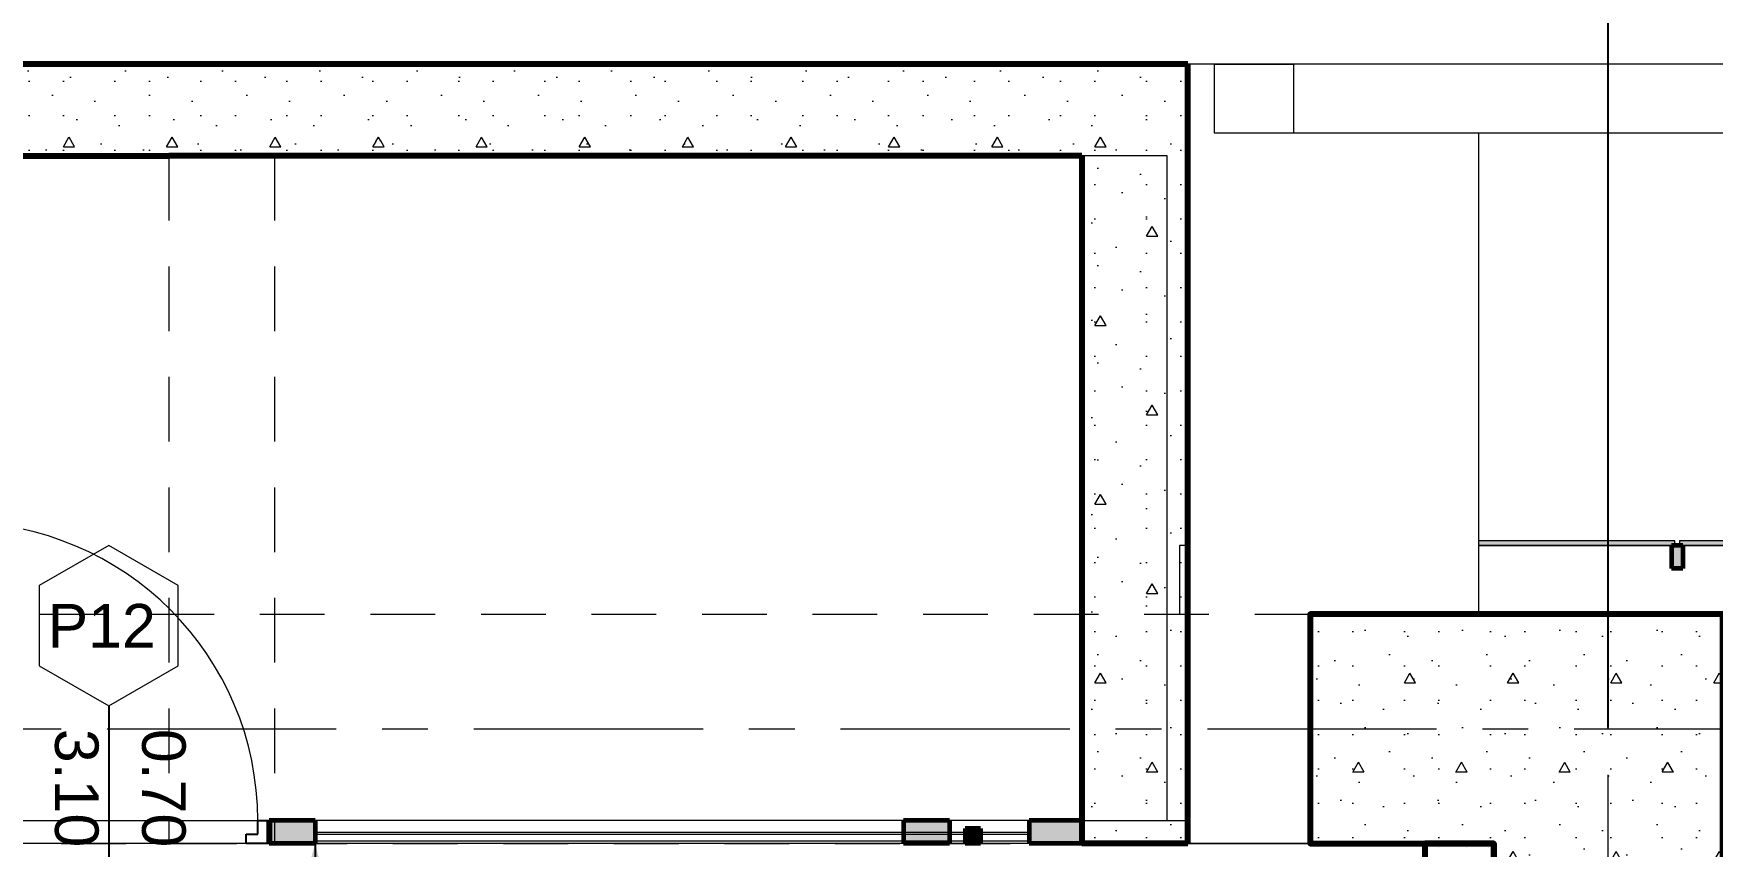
# Model space of a CAD drawing. Header units: inches. Extents: x -19 to 5698, y -728 to 92.
# Drawn here: x 133.385 to 137.047, y 39.394 to 41.167 of the extents above; entities that cross this region are included whole.
import ezdxf

# ---------------------------------------------------------------- set-up
doc = ezdxf.new("R2010")
doc.units = ezdxf.units.IN
doc.header["$MEASUREMENT"] = 0
doc.set_wipeout_variables(frame=1)
doc.header["$PDMODE"] = 1
for name, pattern in [('Hidden Line', [0.195611, 0.141111, -0.0545]), ('Línea Oculta', [0.195611, 0.141111, -0.0545]), ('Punto & Raya', [0.65, 0.5, -0.075, 0, -0.075]), ('Wipeout_Contour', [1, 0, -1])]:
    doc.linetypes.add(name, pattern=pattern)
doc.layers.get('0').update_dxf_attribs({"color": 61})
for name, color, linetype in [('02 _ ARQ _ ALB _ Cotas Ejes', 7, 'Continuous'), ('02 _ ARQ _ ALB _ Ejes Generales', 251, 'Continuous'), ('02 _ ARQ _ ALB _ Muros Interiores', 7, 'Continuous'), ('02 _ ARQ _ ZON _ Espacio.3D', 7, 'Continuous'), ('08 _ STR _ EXT _ 06 Columnas', 7, 'Continuous'), ('08 _ STR _ EXT _ 07 Losa Aligerada', 7, 'Continuous'), ('08 _ STR _ EXT _ 08 Placas Inclinadas', 7, 'Continuous'), ('08 _ STR _ EXT _ 09 Vigas', 251, 'Continuous'), ('Acabado - Muros', 7, 'Continuous'), ('Dibujo 2D - General', 7, 'Continuous'), ('Estructura - 04 MURO', 7, 'Continuous'), ('Estructura - Carga', 7, 'Continuous'), ('Notas - Etiquetas', 7, 'Continuous')]:
    doc.layers.add(name, color=color, linetype=linetype)
doc.styles.add('Estilo_Generado_4', font='swisse.ttf')
doc.dimstyles.new('Estilo_Generado__15', dxfattribs={"dimtxt": 0.125, "dimasz": 0.095, "dimexe": 0.18, "dimexo": 0.003, "dimgap": 0, "dimtad": 0, "dimtih": 1, "dimtoh": 1, "dimzin": 0, "dimdsep": 46, "dimtxsty": 'Estilo_Generado_4', "dimblk": 'ARROWHEAD_6', "dimblk1": 'ARROWHEAD_6', "dimblk2": 'ARROWHEAD_6', "dimcen": 0.09, "dimclrd": 144, "dimclre": 144, "dimclrt": 7, "dimadec": 0, "dimazin": 0, "dimtfac": 1, "dimtdec": 4, "dimtmove": 0, "dimatfit": 3, "dimfxl": 1, "dimtolj": 1, "dimtzin": 0, "dimarcsym": 0})
doc.dimstyles.new('Estilo_Generado__8', dxfattribs={"dimtxt": 0.18, "dimasz": 0.0912, "dimexe": 0.18, "dimexo": 0.0625, "dimgap": 0, "dimtad": 0, "dimtih": 1, "dimtoh": 1, "dimdec": 4, "dimzin": 0, "dimdsep": 46, "dimcen": 0.09, "dimadec": 0, "dimazin": 0, "dimtfac": 1, "dimtdec": 4, "dimtmove": 0, "dimatfit": 3, "dimldrblk": 'ARROWHEAD_5', "dimfxl": 1, "dimtolj": 1, "dimtzin": 0, "dimarcsym": 0})
pattern_1 = [(0, (92.500015, 6e-09), (0, 0.030000001), [])]
pattern_2 = [(0, (92.5, 6e-09), (0, 0.3897114), [0.024375, -0.200625]), (0, (92.6125, 0.19486), (0, 0.3897114), [0.024375, -0.200625]), (60, (92.5, 6e-09), (-0.3375, 0.1948557), [0.024375, -0.200625]), (60, (92.725, 6e-09), (-0.3375, 0.1948557), [0.024375, -0.200625]), (120, (92.5244, 6e-09), (0.3375, 0.1948557), [0.024375, -0.200625]), (120, (92.7494, 6e-09), (0.3375, 0.1948557), [0.024375, -0.200625]), (0, (92.500015, 0.0375), (0, 0.075), [0, -0.075, 0, -0.1125]), (45, (92.537515, 0.0375), (-0.05303301, 0.05303301), [0, -0.05625, 0, -0.09375])]

# ---------------------------------------------------------------- blocks, each defined once
blk = doc.blocks.new('ARROWHEAD_6')
at = {"color": 0, "linetype": 'Continuous', "lineweight": 0}
for p, q in [((-0.5, -0.5), (0.5, 0.5)), ((0, 0), (-1, 0))]:
    blk.add_line(p, q, dxfattribs=at)
blk = doc.blocks.new('*D86', base_point=(804.059, 0))
at = {"layer": '02 _ ARQ _ ALB _ Cotas Ejes', "color": 144, "linetype": 'Continuous', "lineweight": -2, "transparency": 16777216}
for p, q in [((129.82, 39.653), (129.82, 45.8378)), ((136.82, 39.653), (136.82, 45.8378)), ((129.915, 45.6578), (133.0886, 45.6578)), ((136.725, 45.6578), (133.4761, 45.6578))]:
    blk.add_line(p, q, dxfattribs=at)
at = {"layer": 'Defpoints', "color": 0, "linetype": 'Continuous', "transparency": 16777216}
for p in [(136.82, 45.6578), (129.82, 39.65), (136.82, 39.65)]:
    blk.add_point(p, dxfattribs=at)
at = {"layer": '02 _ ARQ _ ALB _ Cotas Ejes', "color": 144, "linetype": 'Continuous', "lineweight": -2, "transparency": 16777216, "xscale": 0.095, "yscale": 0.095, "zscale": 0.095, "rotation": 180}
blk.add_blockref('ARROWHEAD_6', (129.82, 45.6578), dxfattribs=at)
at = {"layer": '02 _ ARQ _ ALB _ Cotas Ejes', "color": 144, "linetype": 'Continuous', "lineweight": -2, "transparency": 16777216, "xscale": 0.095, "yscale": 0.095, "zscale": 0.095}
blk.add_blockref('ARROWHEAD_6', (136.82, 45.6578), dxfattribs=at)
at = {"layer": '02 _ ARQ _ ALB _ Cotas Ejes', "color": 7, "linetype": 'Continuous', "lineweight": 13, "transparency": 16777216, "insert": (133.2823, 45.6578), "char_height": 0.125, "attachment_point": 5, "style": 'Estilo_Generado_4'}
blk.add_mtext('\\A1;7.00', dxfattribs=at)
blk = doc.blocks.new('*D87', base_point=(804.059, 0))
at = {"layer": '02 _ ARQ _ ALB _ Cotas Ejes', "color": 144, "linetype": 'Continuous', "lineweight": -2, "transparency": 16777216}
for p, q in [((136.82, 39.653), (136.82, 45.8378)), ((143.82, 39.653), (143.82, 45.8378)), ((136.915, 45.6578), (140.0886, 45.6578)), ((143.725, 45.6578), (140.4761, 45.6578))]:
    blk.add_line(p, q, dxfattribs=at)
at = {"layer": 'Defpoints', "color": 0, "linetype": 'Continuous', "transparency": 16777216}
for p in [(143.82, 45.6578), (136.82, 39.65), (143.82, 39.65)]:
    blk.add_point(p, dxfattribs=at)
at = {"layer": '02 _ ARQ _ ALB _ Cotas Ejes', "color": 144, "linetype": 'Continuous', "lineweight": -2, "transparency": 16777216, "xscale": 0.095, "yscale": 0.095, "zscale": 0.095, "rotation": 180}
blk.add_blockref('ARROWHEAD_6', (136.82, 45.6578), dxfattribs=at)
at = {"layer": '02 _ ARQ _ ALB _ Cotas Ejes', "color": 144, "linetype": 'Continuous', "lineweight": -2, "transparency": 16777216, "xscale": 0.095, "yscale": 0.095, "zscale": 0.095}
blk.add_blockref('ARROWHEAD_6', (143.82, 45.6578), dxfattribs=at)
at = {"layer": '02 _ ARQ _ ALB _ Cotas Ejes', "color": 7, "linetype": 'Continuous', "lineweight": 13, "transparency": 16777216, "insert": (140.2823, 45.6578), "char_height": 0.125, "attachment_point": 5, "style": 'Estilo_Generado_4'}
blk.add_mtext('\\A1;7.00', dxfattribs=at)
blk = doc.blocks.new('*D88', base_point=(804.059, 0))
at = {"layer": '02 _ ARQ _ ALB _ Cotas Ejes', "color": 144, "linetype": 'Continuous', "lineweight": -2, "transparency": 16777216}
for p, q in [((101.57, 39.903), (101.57, 45.4088)), ((144.07, 39.903), (144.07, 45.4088)), ((101.665, 45.2288), (122.5203, 45.2288)), ((143.975, 45.2288), (123.0254, 45.2288))]:
    blk.add_line(p, q, dxfattribs=at)
at = {"layer": 'Defpoints', "color": 0, "linetype": 'Continuous', "transparency": 16777216}
for p in [(144.07, 45.2288), (101.57, 39.9), (144.07, 39.9)]:
    blk.add_point(p, dxfattribs=at)
at = {"layer": '02 _ ARQ _ ALB _ Cotas Ejes', "color": 144, "linetype": 'Continuous', "lineweight": -2, "transparency": 16777216, "xscale": 0.095, "yscale": 0.095, "zscale": 0.095, "rotation": 180}
blk.add_blockref('ARROWHEAD_6', (101.57, 45.2288), dxfattribs=at)
at = {"layer": '02 _ ARQ _ ALB _ Cotas Ejes', "color": 144, "linetype": 'Continuous', "lineweight": -2, "transparency": 16777216, "xscale": 0.095, "yscale": 0.095, "zscale": 0.095}
blk.add_blockref('ARROWHEAD_6', (144.07, 45.2288), dxfattribs=at)
at = {"layer": '02 _ ARQ _ ALB _ Cotas Ejes', "color": 7, "linetype": 'Continuous', "lineweight": 13, "transparency": 16777216, "insert": (122.7728, 45.2288), "char_height": 0.125, "attachment_point": 5, "style": 'Estilo_Generado_4'}
blk.add_mtext('\\A1;42.50', dxfattribs=at)
blk = doc.blocks.new('ARROWHEAD_5')
at = {"linetype": 'Continuous', "lineweight": 0}
blk.add_hatch(color=0, dxfattribs=at).paths.add_polyline_path([(-1, 0.2679), (0, 0), (-1, -0.2679)])
at = {"color": 0, "linetype": 'Continuous', "lineweight": 0}
blk.add_line((0, 0), (-1, 0), dxfattribs=at)

msp = doc.modelspace()

# ---------------------------------------------------------------- hatches: boundary and pattern name
at = {"layer": '08 _ STR _ EXT _ 08 Placas Inclinadas', "linetype": 'Continuous', "lineweight": 9}
h = msp.add_hatch(dxfattribs=at)
h.set_pattern_fill('HORMIGÓN_EN_MASA_0002', color=250, style=0, pattern_type=2)
h.set_pattern_definition(pattern_2)
h.paths.add_polyline_path([(131.0512, 40.9445), (131.6862, 40.9), (133.6798, 40.9), (135.6717, 41.0394), (135.6717, 41.1), (131.0512, 41.1)])
h = msp.add_hatch(dxfattribs=at)
h.set_pattern_fill('HORMIGÓN_EN_MASA_0002', color=250, style=0, pattern_type=2)
h.set_pattern_definition(pattern_2)
h.paths.add_polyline_path([(135.6717, 40.9), (135.6717, 41.0394), (133.9107, 40.9162), (133.9107, 40.9)])

# ---------------------------------------------------------------- linework, layer by layer
at = {"layer": '02 _ ARQ _ ALB _ Muros Interiores', "color": 152, "linetype": 'Continuous', "lineweight": 25}
msp.add_line((133.5491, 39.7), (133.5491, 39.2875), dxfattribs=at)
at = {"layer": '02 _ ARQ _ ALB _ Muros Interiores', "color": 165, "linetype": 'Continuous', "lineweight": 25}
for p, q in [((133.8741, 39.42), (133.8741, 39.45)), ((133.8741, 39.45), (133.8991, 39.45)), ((133.8991, 39.45), (133.8991, 39.4)), ((133.8491, 39.4), (133.8491, 39.42)), ((133.8491, 39.42), (133.8741, 39.42)), ((133.8991, 39.4), (133.8491, 39.4))]:
    msp.add_line(p, q, dxfattribs=at)
at = {"layer": '02 _ ARQ _ ALB _ Muros Interiores', "color": 7, "linetype": 'Continuous', "lineweight": 80}
msp.add_line((133.8991, 39.45), (133.8991, 39.4), dxfattribs=at)
msp.add_line((133.8991, 39.45), (133.8991, 39.4), dxfattribs=at)
msp.add_line((133.8991, 39.45), (133.8991, 39.4), dxfattribs=at)
at = {"layer": '02 _ ARQ _ ALB _ Muros Interiores', "color": 251, "linetype": 'Continuous', "lineweight": 13, "flags": 128}
msp.add_lwpolyline([(133.549, 40.05), (133.3975, 39.9625), (133.3975, 39.7875), (133.5491, 39.7), (133.7006, 39.7875), (133.7006, 39.9625)], close=True, dxfattribs=at)
at = {"layer": '02 _ ARQ _ ALB _ Muros Interiores', "color": 165, "linetype": 'Continuous', "lineweight": 15}
msp.add_arc((133.2241, 39.45), 0.65, 0.0017, 90.0017, dxfattribs=at)
at = {"layer": '02 _ ARQ _ ZON _ Espacio.3D', "color": 254, "linetype": 'Continuous', "lineweight": 0, "flags": 128}
msp.add_lwpolyline([(131.2061, 40.9), (131.2061, 39.45), (135.8575, 39.45), (135.8575, 40.9)], close=True, dxfattribs=at)
msp.add_lwpolyline([(137.07, 39), (136.57, 39), (136.57, 39.4), (130.07, 39.4), (130.07, 39), (129.57, 39), (129.57, 39.4), (129.37, 39.4), (129.37, 39.65), (126.5479, 39.65), (126.5479, 39.4), (123.07, 39.4)], dxfattribs=at)
at = {"layer": '08 _ STR _ EXT _ 07 Losa Aligerada', "color": 7, "linetype": 'Continuous', "lineweight": 18, "flags": 128}
msp.add_lwpolyline([(144.07, 26.75), (144.07, 29.7), (144.07, 29.7), (144.07, 35.2005), (144.87, 35.2005), (145.02, 35.2005), (145.02, 41.1), (131.4553, 41.1), (131.4553, 40.8001), (126.5479, 40.8001), (126.5479, 40.5001), (115.87, 40.5001), (115.87, 43.8736), (108.7699, 43.8736), (108.7699, 39.9)], dxfattribs=at)
at = {"layer": '08 _ STR _ EXT _ 08 Placas Inclinadas', "color": 7, "linetype": 'Continuous', "lineweight": 80}
for p, q in [((133.9107, 40.9), (133.6798, 40.9)), ((133.9107, 40.9), (133.6798, 40.9)), ((135.6717, 40.9), (133.9107, 40.9)), ((135.6717, 40.9), (133.9107, 40.9))]:
    msp.add_line(p, q, dxfattribs=at)
at = {"layer": '08 _ STR _ EXT _ 08 Placas Inclinadas', "color": 251, "linetype": 'Línea Oculta', "lineweight": 13}
msp.add_line((133.9107, 40.9), (133.9107, 39.4), dxfattribs=at)
at = {"layer": '08 _ STR _ EXT _ 08 Placas Inclinadas', "color": 7, "linetype": 'Continuous', "lineweight": 80, "flags": 128}
for points in [[(135.6717, 41.1), (131.0512, 41.1)], [(131.6862, 40.9), (133.6798, 40.9)]]:
    msp.add_lwpolyline(points, dxfattribs=at)
at = {"layer": '08 _ STR _ EXT _ 08 Placas Inclinadas', "color": 251, "linetype": 'Línea Oculta', "lineweight": 13, "flags": 128}
for points in [[(133.6798, 40.9), (133.6798, 39.4)], [(133.9107, 39.4), (133.6798, 39.4)]]:
    msp.add_lwpolyline(points, dxfattribs=at)
at = {"layer": 'Acabado - Muros', "color": 7, "linetype": 'Continuous', "lineweight": 60}
for p, q in [((133.8991, 39.45), (133.8991, 39.4)), ((133.8991, 39.4499), (133.8991, 39.3999))]:
    msp.add_line(p, q, dxfattribs=at)

# ---------------------------------------------------------------- texts
at = {"layer": '02 _ ARQ _ ALB _ Muros Interiores', "color": 5, "lineweight": 25, "char_height": 0.095, "attachment_point": 7, "style": 'Estilo_Generado_4'}
for s, insert, rotation in [('\\A1;{\\pql;\\pt0;\\fSwis721 Ex BT|b0|i0|c0|p34;P12\\fSwis721 Ex BT|b0|i0|c0|p34;\\fSwis721 Ex BT|b0|i0|c0|p34;\\fSwis721 Ex BT|b0|i0|c0|p34;}', (133.4157, 39.8275), 0.0017), ('\\A1;{\\pql;\\pt0;\\fSwis721 Ex BT|b0|i0|c0|p34;3.10\\fSwis721 Ex BT|b0|i0|c0|p34;\\A1{\\H.66x;\\S^  ;}\\fSwis721 Ex BT|b0|i0|c0|p34;\\fSwis721 Ex BT|b0|i0|c0|p34;}', (133.4041, 39.65), 270.0017), ('\\A1;{\\pql;\\pt0;\\fSwis721 Ex BT|b0|i0|c0|p34;0.70\\fSwis721 Ex BT|b0|i0|c0|p34;\\A1{\\H.66x;\\S^  ;}\\fSwis721 Ex BT|b0|i0|c0|p34;\\fSwis721 Ex BT|b0|i0|c0|p34;}', (133.5941, 39.65), 270.0017)]:
    msp.add_mtext(s, dxfattribs=dict(at, insert=insert, rotation=rotation))

# ---------------------------------------------------------------- next in the draw order: wipeouts: each hides what was drawn before it
at = {"color": 254, "linetype": 'Wipeout_Contour', "lineweight": 0, "ltscale": 2546.529187}
msp.add_wipeout([(135.9026, 41.1), (135.9026, 41.0556), (136.5377, 41.1)], dxfattribs=at).dxf.layer = '08 _ STR _ EXT _ 08 Placas Inclinadas'
at = {"color": 254, "linetype": 'Wipeout_Contour', "lineweight": 0, "ltscale": 5083.600393}
msp.add_wipeout([(133.9991, 39.4499), (133.9991, 39.3999), (135.4174, 39.4), (135.4174, 39.433), (135.4339, 39.433), (135.4339, 39.45)], dxfattribs=at).dxf.layer = 'Acabado - Muros'
at = {"color": 254, "linetype": 'Wipeout_Contour', "lineweight": 0, "ltscale": 5123.845039}
msp.add_wipeout([(144.87, 35.2005), (144.87, 40.95), (136.0575, 40.95), (136.0575, 39.9), (144.07, 39.9), (144.07, 35.2005)], dxfattribs=at).dxf.layer = 'Dibujo 2D - General'

# ---------------------------------------------------------------- next in the draw order: hatches: boundary and pattern name
at = {"layer": '08 _ STR _ EXT _ 08 Placas Inclinadas', "linetype": 'Continuous', "lineweight": 9}
h = msp.add_hatch(dxfattribs=at)
h.set_pattern_fill('HORMIGÓN_EN_MASA_0002', color=250, style=0, pattern_type=2)
h.set_pattern_definition(pattern_2)
h.paths.add_polyline_path([(135.6717, 41.0394), (135.9026, 41.0556), (135.9026, 41.1), (135.6717, 41.1)])
at = {"layer": 'Dibujo 2D - General', "linetype": 'Continuous', "lineweight": 13}
h = msp.add_hatch(dxfattribs=at)
h.set_pattern_fill('CEMENTO_PULIDO_Y_BRUÑADO_FA', color=251, style=0, pattern_type=2)
h.set_pattern_definition([(0, (92.5, 6e-09), (0, 1), []), (90, (92.5, 6e-09), (-1, 0), [])])
h.paths.add_polyline_path([(144.87, 35.2005), (144.87, 40.95), (136.0575, 40.95), (136.0575, 39.9), (144.07, 39.9), (144.07, 35.2005)])

# ---------------------------------------------------------------- next in the draw order: linework, layer by layer
at = {"layer": '08 _ STR _ EXT _ 09 Vigas', "color": 251, "linetype": 'Hidden Line', "lineweight": 13, "true_color": 0x636466}
msp.add_line((136.57, 30.2), (136.57, 39.4), dxfattribs=at)
at = {"layer": 'Acabado - Muros', "color": 7, "linetype": 'Continuous', "lineweight": 60}
msp.add_line((133.9991, 39.4499), (133.8991, 39.4499), dxfattribs=at)
at = {"layer": 'Dibujo 2D - General', "color": 251, "linetype": 'Continuous', "lineweight": 13, "flags": 128}
msp.add_lwpolyline([(144.87, 35.2005), (144.87, 40.95), (136.0575, 40.95), (136.0575, 39.9), (144.07, 39.9), (144.07, 35.2005)], close=True, dxfattribs=at)

# ---------------------------------------------------------------- next in the draw order: wipeouts: each hides what was drawn before it
at = {"color": 254, "linetype": 'Wipeout_Contour', "lineweight": 0, "ltscale": 5088.483373}
msp.add_wipeout([(135.5564, 39.45), (135.4339, 39.45), (135.4339, 39.433), (135.4504, 39.433), (135.4504, 39.4), (135.5564, 39.4)], dxfattribs=at).dxf.layer = 'Acabado - Muros'

# ---------------------------------------------------------------- next in the draw order: linework, layer by layer
at = {"layer": 'Acabado - Muros', "color": 251, "linetype": 'Continuous', "lineweight": 13, "flags": 128}
for points in [[(135.5564, 39.45), (135.4339, 39.45), (133.9991, 39.4499)], [(135.4174, 39.4), (133.9991, 39.3999)], [(135.5564, 39.4), (135.4504, 39.4)]]:
    msp.add_lwpolyline(points, dxfattribs=at)

# ---------------------------------------------------------------- next in the draw order: wipeouts: each hides what was drawn before it
at = {"color": 254, "linetype": 'Wipeout_Contour', "lineweight": 0, "ltscale": 3393.58639}
msp.add_wipeout([(136.17, 39.45), (135.6718, 39.45), (135.6718, 39.4), (136.17, 39.4)], dxfattribs=at).dxf.layer = 'Acabado - Muros'
at = {"color": 254, "linetype": 'Wipeout_Contour', "lineweight": 0, "ltscale": 3409.895992}
msp.add_wipeout([(144.07, 40.05), (135.8843, 40.05), (135.8843, 39.9), (144.07, 39.9)], dxfattribs=at).dxf.layer = 'Estructura - 04 MURO'

# ---------------------------------------------------------------- next in the draw order: hatches: boundary and pattern name
at = {"layer": 'Acabado - Muros', "linetype": 'Continuous', "lineweight": 0}
for points in [[(135.9603, 39.95), (135.9603, 40.05), (135.9026, 40.05), (135.9026, 39.95)], [(136.9575, 40), (136.9825, 40), (136.9825, 40.05), (136.9575, 40.05)]]:
    msp.add_hatch(color=254, dxfattribs=at).paths.add_polyline_path(points)
at = {"layer": 'Acabado - Muros', "linetype": 'Continuous', "lineweight": 9}
for points in [[(135.9372, 40.06), (135.9372, 40.05), (136.965, 40.05), (136.965, 40.06)], [(136.975, 40.06), (136.975, 40.05), (138.165, 40.05), (138.165, 40.06)]]:
    msp.add_hatch(color=250, dxfattribs=at).paths.add_polyline_path(points)

# ---------------------------------------------------------------- next in the draw order: linework, layer by layer
at = {"layer": '08 _ STR _ EXT _ 08 Placas Inclinadas', "color": 7, "linetype": 'Continuous', "lineweight": 80}
msp.add_line((135.6717, 40.9), (135.6717, 39.4), dxfattribs=at)
at = {"layer": '08 _ STR _ EXT _ 09 Vigas', "color": 251, "linetype": 'Hidden Line', "lineweight": 13, "true_color": 0x636466}
msp.add_line((137.07, 39.9), (136.57, 39.9), dxfattribs=at)
at = {"layer": 'Acabado - Muros', "color": 7, "linetype": 'Continuous', "lineweight": 60}
for p, q in [((135.9026, 40.05), (135.9026, 39.95)), ((135.9603, 40.05), (135.9026, 40.05)), ((135.9603, 40.05), (135.9603, 39.95)), ((136.9825, 40.05), (136.9575, 40.05)), ((136.9575, 40.05), (136.9575, 40)), ((136.9825, 40.05), (136.9825, 40)), ((136.9825, 40), (136.9575, 40)), ((135.9603, 39.95), (135.9026, 39.95)), ((135.6718, 39.45), (135.5564, 39.45)), ((135.6718, 39.45), (135.6718, 39.4))]:
    msp.add_line(p, q, dxfattribs=at)
at = {"layer": 'Acabado - Muros', "color": 7, "linetype": 'Continuous', "lineweight": 13, "flags": 128}
for points in [[(135.9372, 40.06), (135.9372, 40.05), (136.965, 40.05), (136.965, 40.06)], [(136.975, 40.06), (136.975, 40.05), (138.165, 40.05), (138.165, 40.06)]]:
    msp.add_lwpolyline(points, close=True, dxfattribs=at)
at = {"layer": 'Acabado - Muros', "color": 251, "linetype": 'Continuous', "lineweight": 13, "flags": 128}
for points in [[(135.6718, 39.45), (136.17, 39.45)], [(136.17, 39.45), (136.17, 39.4)], [(135.6718, 39.4), (136.17, 39.4)]]:
    msp.add_lwpolyline(points, dxfattribs=at)
at = {"layer": 'Estructura - 04 MURO', "color": 7, "linetype": 'Continuous', "lineweight": 13, "flags": 128}
for points in [[(144.07, 40.05), (135.8843, 40.05)], [(135.8843, 40.05), (135.8843, 39.9)], [(135.8843, 39.9), (136.17, 39.9)]]:
    msp.add_lwpolyline(points, dxfattribs=at)

# ---------------------------------------------------------------- next in the draw order: wipeouts: each hides what was drawn before it
at = {"color": 254, "linetype": 'Wipeout_Contour', "lineweight": 0, "ltscale": 3388.73892}
msp.add_wipeout([(133.9991, 39.4049), (135.4174, 39.405), (135.4174, 39.425), (133.9991, 39.4249)], dxfattribs=at).dxf.layer = 'Acabado - Muros'
at = {"color": 254, "linetype": 'Wipeout_Contour', "lineweight": 0, "ltscale": 3391.916159}
msp.add_wipeout([(135.4504, 39.405), (135.5564, 39.405), (135.5564, 39.425), (135.4504, 39.425)], dxfattribs=at).dxf.layer = 'Acabado - Muros'

# ---------------------------------------------------------------- next in the draw order: hatches: boundary and pattern name
at = {"layer": 'Acabado - Muros', "linetype": 'Continuous', "lineweight": 0}
for points in [[(133.9991, 39.3999), (133.9991, 39.4499), (133.8991, 39.4499), (133.8991, 39.3999)], [(135.5564, 39.45), (135.5564, 39.4), (135.6718, 39.4), (135.6718, 39.45)], [(135.4174, 39.433), (135.4174, 39.4), (135.4504, 39.4), (135.4504, 39.433)]]:
    msp.add_hatch(color=254, dxfattribs=at).paths.add_polyline_path(points)
h = msp.add_hatch(dxfattribs=at)
h.set_pattern_fill('CONTRACHAPADO_0002', color=254, style=0, pattern_type=2)
h.set_pattern_definition(pattern_1)
h.paths.add_polyline_path([(133.9991, 39.4049), (135.4174, 39.405), (135.4174, 39.425), (133.9991, 39.4249)])
h = msp.add_hatch(dxfattribs=at)
h.set_pattern_fill('CONTRACHAPADO_0002', color=254, style=0, pattern_type=2)
h.set_pattern_definition(pattern_1)
h.paths.add_polyline_path([(135.4504, 39.405), (135.5564, 39.405), (135.5564, 39.425), (135.4504, 39.425)])

# ---------------------------------------------------------------- next in the draw order: linework, layer by layer
at = {"layer": 'Acabado - Muros', "color": 7, "linetype": 'Continuous', "lineweight": 60}
for p, q in [((133.9991, 39.4499), (133.9991, 39.3999)), ((135.383, 39.45), (135.383, 39.4)), ((135.5564, 39.45), (135.5564, 39.4)), ((135.4174, 39.433), (135.4174, 39.4)), ((135.4504, 39.433), (135.4174, 39.433)), ((135.4504, 39.433), (135.4504, 39.4)), ((133.9991, 39.3999), (133.8991, 39.3999)), ((135.4504, 39.4), (135.4174, 39.4)), ((135.6718, 39.4), (135.5564, 39.4))]:
    msp.add_line(p, q, dxfattribs=at)
at = {"layer": 'Acabado - Muros', "color": 7, "linetype": 'Continuous', "lineweight": 13, "flags": 128}
for points in [[(133.9991, 39.4049), (133.9991, 39.4249), (135.4174, 39.425), (135.4174, 39.405)], [(135.4504, 39.405), (135.4504, 39.425), (135.5564, 39.425), (135.5564, 39.405)]]:
    msp.add_lwpolyline(points, close=True, dxfattribs=at)

# ---------------------------------------------------------------- next in the draw order: wipeouts: each hides what was drawn before it
at = {"color": 254, "linetype": 'Wipeout_Contour', "lineweight": 0, "ltscale": 5092.408922}
msp.add_wipeout([(135.9026, 39.4), (136.17, 39.4), (136.17, 39.9), (136.5377, 39.9), (136.5377, 41.1), (135.9026, 41.0556)], dxfattribs=at).dxf.layer = '08 _ STR _ EXT _ 08 Placas Inclinadas'

# ---------------------------------------------------------------- next in the draw order: hatches: boundary and pattern name
at = {"layer": '08 _ STR _ EXT _ 06 Columnas', "linetype": 'Continuous', "lineweight": 9}
h = msp.add_hatch(dxfattribs=at)
h.set_pattern_fill('HORMIGÓN_EN_MASA_0002', style=0, pattern_type=2)
h.set_pattern_definition(pattern_2)
h.paths.add_polyline_path([(137.07, 39), (137.07, 39.9), (136.17, 39.9), (136.17, 39.4), (136.57, 39.4), (136.57, 39)])
at = {"layer": '08 _ STR _ EXT _ 08 Placas Inclinadas', "linetype": 'Continuous', "lineweight": 9}
h = msp.add_hatch(dxfattribs=at)
h.set_pattern_fill('HORMIGÓN_EN_MASA_0002', color=250, style=0, pattern_type=2)
h.set_pattern_definition(pattern_2)
h.paths.add_polyline_path([(135.9026, 40.9), (135.9026, 41.0556), (135.6717, 41.0394), (135.6717, 40.9)])
h = msp.add_hatch(dxfattribs=at)
h.set_pattern_fill('HORMIGÓN_EN_MASA_0002', color=250, style=0, pattern_type=2)
h.set_pattern_definition(pattern_2)
h.paths.add_polyline_path([(135.6717, 40.9), (135.6717, 39.4), (135.9026, 39.4), (135.9026, 40.9)])
at = {"layer": 'Estructura - Carga', "linetype": 'Continuous', "lineweight": 13}
h = msp.add_hatch(dxfattribs=at)
h.set_pattern_fill('HORMIGÓN_ARMADO_0002', color=251, style=0, pattern_type=2)
h.set_pattern_definition([(0, (92.5, 6e-09), (0, 0.3117692), [0.03, -0.15]), (0, (92.59, 0.1559), (0, 0.3117692), [0.03, -0.15]), (60, (92.5, 6e-09), (-0.27, 0.1558846), [0.03, -0.15]), (60, (92.68, 6e-09), (-0.27, 0.1558846), [0.03, -0.15]), (120, (92.53, 6e-09), (0.27, 0.1558846), [0.03, -0.15]), (120, (92.71, 6e-09), (0.27, 0.1558846), [0.03, -0.15]), (0, (92.500015, 0.03), (0, 0.06), [0, -0.06, 0, -0.09]), (45, (92.530015, 0.03), (-0.04242641, 0.04242641), [0, -0.045, 0, -0.075])])
h.paths.add_polyline_path([(136.42, 39.25), (136.57, 39.25), (136.57, 39.4), (136.42, 39.4)])

# ---------------------------------------------------------------- next in the draw order: linework, layer by layer
at = {"layer": '02 _ ARQ _ ALB _ Ejes Generales', "color": 251, "linetype": 'Punto & Raya', "lineweight": 13, "true_color": 0x636466}
msp.add_line((98.3454, 39.65), (147.07, 39.65), dxfattribs=at)
at = {"layer": '08 _ STR _ EXT _ 06 Columnas', "color": 7, "linetype": 'Continuous', "lineweight": 80, "flags": 128}
msp.add_lwpolyline([(137.07, 39), (137.07, 39.9), (136.17, 39.9), (136.17, 39.4), (136.57, 39.4), (136.57, 39)], close=True, dxfattribs=at)
at = {"layer": '08 _ STR _ EXT _ 08 Placas Inclinadas', "color": 7, "linetype": 'Continuous', "lineweight": 80}
for p, q in [((135.9026, 41.0556), (135.9026, 41.1)), ((135.9026, 40.9), (135.9026, 41.0556)), ((135.9026, 39.4), (135.9026, 40.9))]:
    msp.add_line(p, q, dxfattribs=at)
at = {"layer": '08 _ STR _ EXT _ 08 Placas Inclinadas', "color": 7, "linetype": 'Continuous', "lineweight": 80, "flags": 128}
for points in [[(135.9026, 41.1), (135.6717, 41.1)], [(135.9026, 39.4), (135.6717, 39.4)]]:
    msp.add_lwpolyline(points, dxfattribs=at)
at = {"layer": '08 _ STR _ EXT _ 08 Placas Inclinadas', "color": 7, "linetype": 'Continuous', "lineweight": 13, "flags": 128}
for points in [[(136.5377, 41.1), (135.9026, 41.1)], [(136.5377, 39.9), (136.5377, 41.1)], [(136.5377, 39.4), (135.9026, 39.4)]]:
    msp.add_lwpolyline(points, dxfattribs=at)
at = {"layer": '08 _ STR _ EXT _ 09 Vigas', "color": 251, "linetype": 'Hidden Line', "lineweight": 13, "true_color": 0x636466}
msp.add_line((101.57, 39.9), (144.07, 39.9), dxfattribs=at)
at = {"layer": 'Estructura - Carga', "color": 7, "linetype": 'Continuous', "lineweight": 80, "flags": 128}
msp.add_lwpolyline([(136.42, 39.25), (136.57, 39.25), (136.57, 39.4), (136.42, 39.4)], close=True, dxfattribs=at)

# ---------------------------------------------------------------- next in the draw order: wipeouts: each hides what was drawn before it
at = {"color": 254, "linetype": 'Wipeout_Contour', "lineweight": 0, "ltscale": 3388.472347}
msp.add_wipeout([(133.9991, 39.4), (135.283, 39.4), (135.283, 39.45), (133.9991, 39.45)], dxfattribs=at).dxf.layer = 'Acabado - Muros'

# ---------------------------------------------------------------- next in the draw order: linework, layer by layer
at = {"layer": 'Acabado - Muros', "color": 7, "linetype": 'Continuous', "lineweight": 60}
for p, q in [((133.9991, 39.45), (133.8991, 39.45)), ((135.383, 39.45), (135.283, 39.45))]:
    msp.add_line(p, q, dxfattribs=at)
at = {"layer": 'Acabado - Muros', "color": 251, "linetype": 'Continuous', "lineweight": 13, "flags": 128}
for points in [[(135.283, 39.45), (133.9991, 39.45)], [(135.283, 39.4), (133.9991, 39.4)]]:
    msp.add_lwpolyline(points, dxfattribs=at)

# ---------------------------------------------------------------- next in the draw order: wipeouts: each hides what was drawn before it
at = {"color": 254, "linetype": 'Wipeout_Contour', "lineweight": 0, "ltscale": 2547.101095}
msp.add_wipeout([(136.7109, 40.95), (136.1335, 41.0654), (136.1335, 40.95)], dxfattribs=at).dxf.layer = 'Estructura - 04 MURO'

# ---------------------------------------------------------------- next in the draw order: wipeouts: each hides what was drawn before it
at = {"color": 254, "linetype": 'Wipeout_Contour', "lineweight": 0, "ltscale": 3388.470485}
msp.add_wipeout([(133.9991, 39.405), (135.283, 39.405), (135.283, 39.425), (133.9991, 39.425)], dxfattribs=at).dxf.layer = 'Acabado - Muros'
at = {"color": 254, "linetype": 'Wipeout_Contour', "lineweight": 0, "ltscale": 3395.935316}
msp.add_wipeout([(136.1335, 41.1), (136.1335, 41.0654), (136.7109, 40.95), (136.7109, 41.1)], dxfattribs=at).dxf.layer = 'Estructura - 04 MURO'

# ---------------------------------------------------------------- next in the draw order: hatches: boundary and pattern name
at = {"layer": 'Acabado - Muros', "linetype": 'Continuous', "lineweight": 0}
for points in [[(133.9991, 39.4), (133.9991, 39.45), (133.8991, 39.45), (133.8991, 39.4)], [(135.283, 39.4), (135.383, 39.4), (135.383, 39.45), (135.283, 39.45)]]:
    msp.add_hatch(color=254, dxfattribs=at).paths.add_polyline_path(points)
h = msp.add_hatch(dxfattribs=at)
h.set_pattern_fill('CONTRACHAPADO_0002', color=254, style=0, pattern_type=2)
h.set_pattern_definition(pattern_1)
h.paths.add_polyline_path([(133.9991, 39.405), (135.283, 39.405), (135.283, 39.425), (133.9991, 39.425)])

# ---------------------------------------------------------------- next in the draw order: linework, layer by layer
at = {"layer": '08 _ STR _ EXT _ 08 Placas Inclinadas', "color": 251, "linetype": 'Línea Oculta', "lineweight": 13, "flags": 128}
msp.add_lwpolyline([(135.6717, 39.4), (133.9107, 39.4)], dxfattribs=at)
at = {"layer": '08 _ STR _ EXT _ 09 Vigas', "color": 251, "linetype": 'Hidden Line', "lineweight": 13, "true_color": 0x636466}
msp.add_line((130.07, 39.4), (136.57, 39.4), dxfattribs=at)
at = {"layer": 'Acabado - Muros', "color": 7, "linetype": 'Continuous', "lineweight": 60}
for p, q in [((133.9991, 39.45), (133.9991, 39.4)), ((135.283, 39.45), (135.283, 39.4)), ((133.9991, 39.4), (133.8991, 39.4)), ((135.383, 39.4), (135.283, 39.4))]:
    msp.add_line(p, q, dxfattribs=at)
at = {"layer": 'Acabado - Muros', "color": 7, "linetype": 'Continuous', "lineweight": 13, "flags": 128}
msp.add_lwpolyline([(133.9991, 39.405), (133.9991, 39.425), (135.283, 39.425), (135.283, 39.405)], close=True, dxfattribs=at)
at = {"layer": 'Estructura - 04 MURO', "color": 7, "linetype": 'Continuous', "lineweight": 13}
msp.add_line((136.1335, 41.1), (136.1335, 41.0654), dxfattribs=at)

# ---------------------------------------------------------------- next in the draw order: leaders
at = {"layer": 'Notas - Etiquetas', "color": 144, "linetype": 'Continuous', "lineweight": 13, "annotation_type": 0, "has_hookline": 1, "hookline_direction": 0, "text_width": 1.9482, "horizontal_direction": (1, 3e-05, 0)}
msp.add_leader([(133.9991, 39.3999), (133.9991, 39.1866), (134.1819, 39.1866)], dimstyle='Estilo_Generado__8', dxfattribs=at)

# ---------------------------------------------------------------- next in the draw order: wipeouts: each hides what was drawn before it
at = {"color": 254, "linetype": 'Wipeout_Contour', "lineweight": 0, "ltscale": 3413.344999}
msp.add_wipeout([(144.87, 41.1), (136.7109, 41.1), (136.7109, 40.95), (144.87, 40.95)], dxfattribs=at).dxf.layer = 'Estructura - 04 MURO'

# ---------------------------------------------------------------- next in the draw order: linework, layer by layer
at = {"layer": '02 _ ARQ _ ALB _ Ejes Generales', "color": 251, "linetype": 'Punto & Raya', "lineweight": 13, "true_color": 0x636466}
msp.add_line((136.82, 3.05), (136.82, 44.9), dxfattribs=at)
at = {"layer": 'Estructura - 04 MURO', "color": 7, "linetype": 'Continuous', "lineweight": 13, "flags": 128}
for points in [[(145.02, 41.1), (136.1335, 41.1)], [(136.7109, 40.95), (144.87, 40.95)]]:
    msp.add_lwpolyline(points, dxfattribs=at)

# ---------------------------------------------------------------- next in the draw order: dimensions: what is measured, and where the dimension line sits
at = {"layer": '02 _ ARQ _ ALB _ Cotas Ejes', "color": 144, "linetype": 'Continuous', "lineweight": 13}
dim = msp.add_linear_dim(base=(143.82, 45.6578), p1=(136.82, 39.65), p2=(143.82, 39.65), dimstyle='Estilo_Generado__15', dxfattribs=at)
dim.commit()
dim.dimension.update_dxf_attribs({"geometry": '*D87', "text_midpoint": (140.2823, 45.6578), "dimtype": 160})

# ---------------------------------------------------------------- next in the draw order: wipeouts: each hides what was drawn before it
at = {"color": 254, "linetype": 'Wipeout_Contour', "lineweight": 0, "ltscale": 2545.415486}
msp.add_wipeout([(135.9603, 41.1), (136.1335, 41.0654), (136.1335, 41.1)], dxfattribs=at).dxf.layer = 'Estructura - 04 MURO'

# ---------------------------------------------------------------- next in the draw order: wipeouts: each hides what was drawn before it
at = {"color": 254, "linetype": 'Wipeout_Contour', "lineweight": 0, "ltscale": 3394.380405}
msp.add_wipeout([(135.9603, 41.1), (135.9603, 40.95), (136.1335, 40.95), (136.1335, 41.0654)], dxfattribs=at).dxf.layer = 'Estructura - 04 MURO'

# ---------------------------------------------------------------- next in the draw order: linework, layer by layer
at = {"layer": 'Estructura - 04 MURO', "color": 7, "linetype": 'Continuous', "lineweight": 13}
for p, q in [((136.1335, 41.1), (136.1335, 41.0654)), ((136.1335, 41.0654), (136.1335, 40.95)), ((136.1335, 40.95), (136.1335, 40.95))]:
    msp.add_line(p, q, dxfattribs=at)
at = {"layer": 'Estructura - 04 MURO', "color": 7, "linetype": 'Continuous', "lineweight": 13, "flags": 128}
for points in [[(135.9603, 41.1), (136.1335, 41.1)], [(135.9603, 41.1), (135.9603, 40.95)], [(135.9603, 40.95), (136.1335, 40.95)], [(136.1335, 40.95), (136.7109, 40.95)]]:
    msp.add_lwpolyline(points, dxfattribs=at)

# ---------------------------------------------------------------- next in the draw order: dimensions: what is measured, and where the dimension line sits
at = {"layer": '02 _ ARQ _ ALB _ Cotas Ejes', "color": 144, "linetype": 'Continuous', "lineweight": 13}
for base, p1, p2, picture, middle in [((136.82, 45.6578), (129.82, 39.65), (136.82, 39.65), '*D86', (133.2823, 45.6578)), ((144.07, 45.2288), (101.57, 39.9), (144.07, 39.9), '*D88', (122.7728, 45.2288))]:
    dim = msp.add_linear_dim(base=base, p1=p1, p2=p2, dimstyle='Estilo_Generado__15', dxfattribs=at)
    dim.commit()
    dim.dimension.update_dxf_attribs({"geometry": picture, "text_midpoint": middle, "dimtype": 160})

doc.saveas('drawing.dxf')
